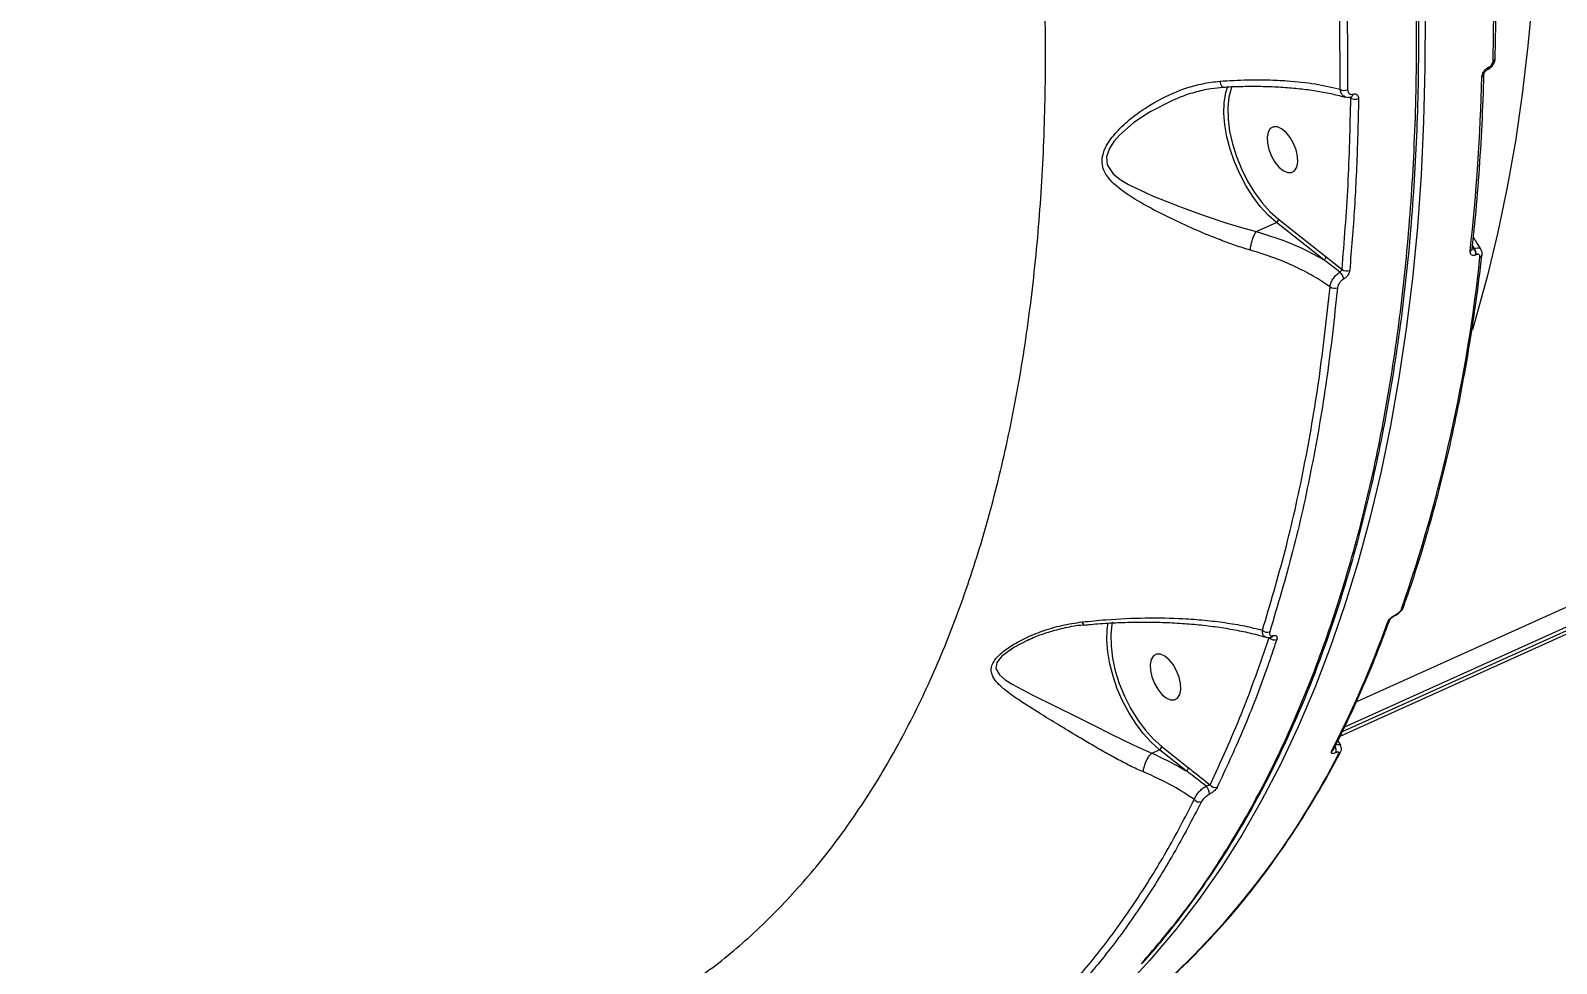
# Model space of a CAD drawing. Header units: millimetres. Extents: x -8422 to 28150, y -6982 to 5510.
# Drawn here: x 20995.6 to 21274.4, y 747.6 to 917.9 of the extents above; entities that cross this region are included whole.
import ezdxf

# ---------------------------------------------------------------- set-up
doc = ezdxf.new("R2010")
doc.units = ezdxf.units.MM
for name, color, linetype in [('DIKOM_ОБЪЕКТ', 7, 'Continuous'), ('DIKOM_РАЗМЕР_ЗОНА', 7, 'Continuous'), ('DIKOM_РАЗМЕР_ОБЪЕКТА', 7, 'Continuous')]:
    doc.layers.add(name, color=color, linetype=linetype)
doc.styles.add('style1', font='arial.ttf', dxfattribs={"width": 0.8})
doc.dimstyles.new('1-50', dxfattribs={"dimtxt": 300, "dimasz": 200, "dimexe": 100, "dimexo": 0, "dimgap": 100, "dimtad": 1, "dimdec": 0, "dimtxsty": 'style1', "dimcen": 0, "dimclrd": 7, "dimclre": 7, "dimadec": 1, "dimazin": 2, "dimtfac": 1, "dimtdec": 0, "dimtmove": 1, "dimatfit": 3, "dimfxl": 0, "dimlwd": 25, "dimlwe": 18, "dimarcsym": 0})

# ---------------------------------------------------------------- blocks, each defined once
blk = doc.blocks.new('*D15')
at = {"layer": 'Defpoints', "color": 0, "transparency": 16777216}
for p in [(19380.28, 3651.45), (27070.13, 3651.45), (15204.41, -3115.19)]:
    blk.add_point(p, dxfattribs=at)
at = {"layer": 'DIKOM_РАЗМЕР_ОБЪЕКТА', "color": 7, "lineweight": 18, "transparency": 16777216}
for p, q in [((19380.28, 3651.45), (27170.13, 3651.45)), ((15204.41, -3115.19), (27170.13, -3115.19))]:
    blk.add_line(p, q, dxfattribs=at)
at = {"layer": 'DIKOM_РАЗМЕР_ОБЪЕКТА', "color": 7, "lineweight": 25, "transparency": 16777216}
blk.add_line((27070.13, -2915.19), (27070.13, 3451.45), dxfattribs=at)
at = {"layer": 'DIKOM_РАЗМЕР_ОБЪЕКТА', "color": 7, "transparency": 16777216}
for points in [[(27036.8, 3451.45), (27103.47, 3451.45), (27070.13, 3651.45)], [(27036.8, -2915.19), (27103.47, -2915.19), (27070.13, -3115.19)]]:
    blk.add_solid(points, dxfattribs=at)
at = {"layer": 'DIKOM_РАЗМЕР_ОБЪЕКТА', "color": 0, "transparency": 16777216, "insert": (26816.96, -135.25), "char_height": 300, "attachment_point": 5, "rotation": 90, "style": 'style1'}
blk.add_mtext('6750', dxfattribs=at)
blk = doc.blocks.new('*D16')
at = {"layer": 'Defpoints', "color": 0, "transparency": 16777216}
for p in [(12490, 1387.95), (23986.61, 1004.03), (12490, -5796.5)]:
    blk.add_point(p, dxfattribs=at)
at = {"layer": 'DIKOM_РАЗМЕР_ОБЪЕКТА', "color": 7, "lineweight": 18, "transparency": 16777216}
for p, q in [((12490, 1387.95), (12490, -5896.5)), ((23986.61, 1004.03), (23986.61, -5896.5))]:
    blk.add_line(p, q, dxfattribs=at)
at = {"layer": 'DIKOM_РАЗМЕР_ОБЪЕКТА', "color": 7, "lineweight": 25, "transparency": 16777216}
blk.add_line((23786.61, -5796.5), (12690, -5796.5), dxfattribs=at)
at = {"layer": 'DIKOM_РАЗМЕР_ОБЪЕКТА', "color": 7, "transparency": 16777216}
for points in [[(12690, -5763.17), (12690, -5829.83), (12490, -5796.5)], [(23786.61, -5763.17), (23786.61, -5829.83), (23986.61, -5796.5)]]:
    blk.add_solid(points, dxfattribs=at)
at = {"layer": 'DIKOM_РАЗМЕР_ОБЪЕКТА', "color": 0, "transparency": 16777216, "insert": (18238.3, -5543.33), "char_height": 300, "attachment_point": 5, "style": 'style1'}
blk.add_mtext('11500', dxfattribs=at)
blk = doc.blocks.new('*D14')
at = {"layer": 'Defpoints', "color": 0, "transparency": 16777216}
for p in [(20684.73, 5148.63), (28049.7, 5148.63), (14575.76, -5055.5)]:
    blk.add_point(p, dxfattribs=at)
at = {"layer": 'DIKOM_РАЗМЕР_ЗОНА', "color": 7, "lineweight": 18, "transparency": 16777216}
for p, q in [((20684.73, 5148.63), (28149.7, 5148.63)), ((14575.76, -5055.5), (28149.7, -5055.5))]:
    blk.add_line(p, q, dxfattribs=at)
at = {"layer": 'DIKOM_РАЗМЕР_ЗОНА', "color": 7, "lineweight": 25, "transparency": 16777216}
blk.add_line((28049.7, -4855.5), (28049.7, 4948.63), dxfattribs=at)
at = {"layer": 'DIKOM_РАЗМЕР_ЗОНА', "color": 7, "transparency": 16777216}
for points in [[(28016.36, 4948.63), (28083.03, 4948.63), (28049.7, 5148.63)], [(28016.36, -4855.5), (28083.03, -4855.5), (28049.7, -5055.5)]]:
    blk.add_solid(points, dxfattribs=at)
at = {"layer": 'DIKOM_РАЗМЕР_ЗОНА', "color": 0, "transparency": 16777216, "insert": (27796.52, -63.59), "char_height": 300, "attachment_point": 5, "rotation": 90, "style": 'style1'}
blk.add_mtext('10200', dxfattribs=at)
blk = doc.blocks.new('*D13')
at = {"layer": 'Defpoints', "color": 0, "transparency": 16777216}
for p in [(10490, 1785.06), (25983.09, 460.53), (10490, -6882.5)]:
    blk.add_point(p, dxfattribs=at)
at = {"layer": 'DIKOM_РАЗМЕР_ЗОНА', "color": 7, "lineweight": 18, "transparency": 16777216}
for p, q in [((10490, 1785.06), (10490, -6982.5)), ((25983.09, 460.53), (25983.09, -6982.5))]:
    blk.add_line(p, q, dxfattribs=at)
at = {"layer": 'DIKOM_РАЗМЕР_ЗОНА', "color": 7, "lineweight": 25, "transparency": 16777216}
blk.add_line((25783.09, -6882.5), (10690, -6882.5), dxfattribs=at)
at = {"layer": 'DIKOM_РАЗМЕР_ЗОНА', "color": 7, "transparency": 16777216}
for points in [[(10690, -6849.17), (10690, -6915.83), (10490, -6882.5)], [(25783.09, -6849.17), (25783.09, -6915.83), (25983.09, -6882.5)]]:
    blk.add_solid(points, dxfattribs=at)
at = {"layer": 'DIKOM_РАЗМЕР_ЗОНА', "color": 0, "transparency": 16777216, "insert": (18236.55, -6629.33), "char_height": 300, "attachment_point": 5, "style": 'style1'}
blk.add_mtext('15500', dxfattribs=at)

msp = doc.modelspace()

# ---------------------------------------------------------------- linework, layer by layer
at = {"layer": 'DIKOM_ОБЪЕКТ', "color": 7, "linetype": 'Continuous', "lineweight": 15}
for p, q in [((21261.77, 910.76), (21261.82, 910.78)), ((21261.99, 911.2), (21262.03, 911.22)), ((21214.02, 906.61), (21214.38, 907.75)), ((21204.19, 905.08), (21204.02, 905)), ((21236.84, 905.58), (21236.42, 905.72)), ((21237.83, 795.34), (21478.19, 903.66)), ((21219.56, 881.22), (21223.24, 882.88)), ((21231.92, 876.04), (21223.24, 882.88)), ((21223.65, 883.45), (21232.33, 876.62)), ((21259.06, 878.42), (21259.34, 878.06)), ((21259.4, 878.09), (21259.09, 878.65)), ((21232.33, 876.62), (21235.23, 874.3)), ((21259.34, 878.06), (21259.4, 878.09)), ((21259.75, 876.98), (21259.69, 876.95)), ((21234.89, 789.09), (21290.63, 814.21)), ((21235.3, 789.9), (21290.82, 814.92)), ((21290.71, 815.53), (21235.69, 790.73)), ((21245.05, 811.29), (21245.11, 811.32)), ((21244.88, 811.08), (21244.94, 811.11)), ((21177.98, 806.71), (21177.83, 806.63)), ((21221.93, 807.07), (21221.99, 807.1)), ((21200.48, 785.98), (21201.87, 786.6)), ((21206.77, 782.74), (21201.87, 786.6)), ((21202.28, 787.18), (21207.18, 783.31)), ((21233.67, 786.65), (21233.67, 786.65)), ((21235.01, 787.46), (21234.48, 788.27)), ((21200.47, 785.97), (21200.48, 785.98)), ((21234.13, 786.07), (21234.08, 786.05))]:
    msp.add_line(p, q, dxfattribs=at)
at = {"layer": 'DIKOM_ОБЪЕКТ', "color": 7, "linetype": 'Continuous', "lineweight": 15, "flags": 128}
for points in [[(21262.84, 912.39), (21262.95, 921.42), (21262.89, 930.57), (21262.65, 939.84), (21262.23, 949.23), (21261.62, 958.73), (21260.84, 968.33), (21259.88, 978.02), (21258.74, 987.8)], [(21270, 924.1), (21269.18, 915.11), (21268.14, 906.3), (21266.89, 897.7), (21265.41, 889.3), (21263.72, 881.12), (21261.82, 873.17), (21259.7, 865.44), (21259.04, 863.24)], [(21250.4, 921.23), (21250.38, 911.18), (21250.14, 901.28), (21249.67, 891.54), (21248.99, 881.99), (21248.09, 872.62), (21246.96, 863.45), (21245.62, 854.47), (21244.06, 845.71), (21242.29, 837.15), (21240.3, 828.83), (21238.1, 820.73), (21235.68, 812.87), (21233.06, 805.25), (21230.24, 797.88), (21227.2, 790.76), (21223.97, 783.91), (21220.54, 777.33), (21216.91, 771.02), (21213.09, 764.99), (21209.08, 759.24), (21204.88, 753.78), (21200.5, 748.61), (21200.04, 748.09)], [(21223.24, 882.88), (21221.74, 884.22), (21220.29, 885.81), (21218.92, 887.62), (21217.66, 889.61), (21216.53, 891.74), (21215.57, 893.96), (21214.78, 896.22), (21214.19, 898.48), (21213.81, 900.68), (21213.65, 902.79), (21213.72, 904.74), (21214, 906.51), (21214.02, 906.61)], [(21214.9, 907.1), (21214.56, 905.72), (21214.36, 903.83), (21214.41, 901.75), (21214.69, 899.54), (21215.2, 897.25), (21215.94, 894.93), (21216.87, 892.64), (21217.98, 890.43), (21219.25, 888.36), (21220.64, 886.48), (21222.12, 884.83), (21223.65, 883.45)], [(21215.1, 907.67), (21214.99, 907.39), (21214.9, 907.1)], [(21204.02, 905), (21200.18, 903.09), (21197.22, 901.1), (21194.56, 898.78), (21193.55, 897.62), (21192.73, 896.39), (21192.18, 894.84), (21192.3, 893.4), (21193.43, 891.73), (21194.72, 890.69), (21196.21, 889.79), (21200.7, 887.65), (21205.69, 885.7), (21209.86, 884.19), (21214.16, 882.76), (21216.87, 881.94), (21219.56, 881.22), (21219.56, 881.22), (21219.56, 881.22)], [(21222.71, 900.33), (21222.13, 900), (21221.74, 899.36), (21221.55, 898.46), (21221.59, 897.37), (21221.86, 896.18), (21222.33, 895), (21222.96, 893.9), (21223.7, 892.99), (21224.5, 892.33), (21225.29, 891.99), (21226, 891.98), (21226.57, 892.31), (21226.97, 892.95), (21227.15, 893.85), (21227.11, 894.94), (21226.85, 896.12), (21226.38, 897.31), (21225.75, 898.4), (21225, 899.32), (21224.2, 899.97), (21223.42, 900.32), (21222.71, 900.33)], [(21201.87, 786.6), (21200.36, 787.95), (21198.91, 789.55), (21197.53, 791.37), (21196.27, 793.37), (21195.14, 795.5), (21194.17, 797.73), (21193.39, 800), (21192.8, 802.27), (21192.43, 804.48), (21192.28, 806.58), (21192.35, 808.54), (21192.52, 809.75)], [(21193.27, 809.87), (21193.2, 809.52), (21192.99, 807.63), (21193.03, 805.55), (21193.3, 803.33), (21193.81, 801.03), (21194.54, 798.7), (21195.48, 796.4), (21196.59, 794.19), (21197.86, 792.11), (21199.26, 790.22), (21200.74, 788.56), (21202.28, 787.18)], [(21177.83, 806.63), (21175.26, 805.29), (21173.08, 803.66), (21172.19, 802.5), (21172.01, 801.42), (21172.63, 800.26), (21173.66, 799.37), (21174.95, 798.55), (21178.61, 796.62), (21182.82, 794.57), (21186.4, 792.79), (21190.2, 790.88), (21192.78, 789.58), (21195.41, 788.28), (21197.97, 787.06), (21200.47, 785.97), (21200.47, 785.97), (21200.47, 785.97)], [(21201.34, 804.05), (21200.76, 803.72), (21200.36, 803.08), (21200.18, 802.18), (21200.22, 801.09), (21200.49, 799.91), (21200.95, 798.72), (21201.59, 797.63), (21202.33, 796.71), (21203.13, 796.06), (21203.91, 795.71), (21204.62, 795.7), (21205.2, 796.03), (21205.6, 796.67), (21205.78, 797.57), (21205.74, 798.66), (21205.47, 799.85), (21205, 801.03), (21204.37, 802.13), (21203.63, 803.04), (21202.83, 803.7), (21202.05, 804.04), (21201.34, 804.05)]]:
    msp.add_lwpolyline(points, dxfattribs=at)
at = {"layer": 'DIKOM_ОБЪЕКТ', "color": 7, "linetype": 'Continuous', "lineweight": 15}
for centre, radius, start, end in [((21262.67, 912.92), 0.55, 287.8887, 351.3459), ((20862.92, 920.16), 398, 353.8652, 358.4595), ((21260.62, 909.98), 0.547, 287.7096, 351.5174), ((21261.53, 911.15), 0.459, 301.412, 6.8433), ((21261.57, 911.17), 0.461, 301.9693, 6.7925), ((21235.65, 908.54), 1.56, 240.7425, 292.7813), ((21236.67, 906.31), 0.565, 293.7121, 358.7987), ((21237.64, 906.88), 1.53, 238.3678, 293.0073), ((21222.92, 883.54), 0.731, 295.6022, 353.3078), ((21231.61, 876.7), 0.731, 295.5986, 353.3272), ((20972.03, 907.13), 290.02, 340.915, 353.947), ((21258.46, 878.16), 0.572, 289.2114, 349.5216), ((21258.01, 877.03), 1.68, 357.4607, 37.8541), ((21258.07, 877.05), 1.68, 357.4496, 37.8544), ((21260.23, 877.09), 0.578, 289.5346, 349.0058), ((21233.48, 872.24), 2.07, 8.1151, 48.91), ((21236.09, 875.43), 1.42, 232.9616, 292.2967), ((21233.87, 872.26), 1.43, 234.5392, 292.0206), ((21244.73, 811.38), 0.332, 295.4517, 344.1496), ((21244.79, 811.41), 0.334, 296.6207, 344.0727), ((21245.86, 812.9), 0.644, 292.3551, 339.2383), ((21050.63, 879.67), 205.16, 332.941, 340.088), ((21243.28, 810.39), 0.643, 292.3253, 339.5045), ((21221.59, 809.28), 1.24, 223.7354, 290.4802), ((21222.86, 807.89), 1.24, 221.3234, 290.5333), ((21222.21, 807.62), 0.474, 289.9221, 337.1233), ((21201.55, 787.26), 0.731, 295.5879, 353.3222), ((21233.07, 786.96), 0.676, 293.3311, 332.1787), ((21232.87, 786.45), 1.28, 341.904, 33.987), ((21232.9, 786.47), 1.29, 341.9627, 35.2204), ((21234.36, 786.5), 0.679, 293.3905, 331.7565), ((21101.28, 853.99), 149.74, 313.7243, 332.9447), ((21206.46, 783.4), 0.732, 295.6139, 353.2961), ((21209.02, 778.49), 1.99, 359.2228, 47.076), ((21212.05, 780.88), 1.17, 216.409, 289.7978), ((21209.16, 778.22), 1.16, 218.0958, 289.6946), ((21111, 826.95), 118.94, 294.5725, 318.4699)]:
    msp.add_arc(centre, radius, start, end, dxfattribs=at)
for points, knots in [([(21198.53, 747.48), (21201.31, 750.74), (21206.89, 757.26), (21214.4, 768.44), (21221.28, 780.57), (21227.48, 793.83), (21232.98, 808.19), (21237.73, 823.64), (21241.62, 839.83), (21244.67, 856.7), (21246.9, 874.15), (21248.35, 892.48), (21248.97, 911.64), (21248.75, 931.61), (21247.7, 951.69), (21245.88, 971.78), (21243.36, 991.81), (21240.08, 1012.32), (21236.02, 1033.28), (21231.18, 1054.63), (21225.58, 1076.2), (21219.23, 1097.91), (21212.14, 1119.7), (21204.29, 1141.65), (21195.67, 1163.68), (21186.28, 1185.71), (21176.35, 1207.27), (21165.9, 1228.28), (21155.01, 1248.7), (21143.49, 1268.86), (21131.35, 1288.69), (21118.63, 1308.08), (21106.4, 1325.55), (21098.3, 1336.27), (21094.72, 1341.01)], [0, 0, 0, 0, 0.03105, 0.062272, 0.093518, 0.12474, 0.156869, 0.189024, 0.221153, 0.252375, 0.283621, 0.314844, 0.346973, 0.379128, 0.411257, 0.441355, 0.471474, 0.501572, 0.53248, 0.56341, 0.594318, 0.62554, 0.656786, 0.688008, 0.720137, 0.752293, 0.784422, 0.815644, 0.84689, 0.878112, 0.910241, 0.942397, 0.974526, 1, 1, 1, 1]), ([(21198.78, 747.64), (21200, 749.03), (21202.64, 752.02), (21206.5, 756.95), (21210.4, 762.34), (21214.12, 767.98), (21217.66, 773.85), (21221, 779.94), (21224.16, 786.26), (21227.14, 792.81), (21229.93, 799.58), (21232.54, 806.59), (21234.96, 813.83), (21237.21, 821.3), (21239.27, 829.01), (21241.16, 836.95), (21242.85, 845.12), (21244.36, 853.46), (21245.66, 861.97), (21246.76, 870.61), (21247.66, 879.4), (21248.36, 888.34), (21248.87, 897.43), (21249.18, 906.68), (21249.29, 916.08), (21249.2, 925.64), (21248.91, 935.37), (21248.43, 945.26), (21247.75, 955.3), (21246.87, 965.45), (21245.8, 975.66), (21244.53, 985.92), (21243.08, 996.25), (21241.44, 1006.64), (21239.6, 1017.09), (21237.58, 1027.61), (21235.37, 1038.18), (21232.96, 1048.82), (21230.37, 1059.52), (21227.58, 1070.28), (21224.61, 1081.1), (21221.45, 1091.94), (21218.13, 1102.76), (21214.64, 1113.55), (21210.99, 1124.31), (21207.17, 1135.02), (21203.2, 1145.7), (21199.06, 1156.35), (21194.76, 1166.96), (21190.3, 1177.53), (21185.68, 1188.06), (21180.89, 1198.56), (21175.95, 1209.01), (21170.85, 1219.4), (21165.63, 1229.69), (21160.28, 1239.85), (21154.82, 1249.88), (21149.24, 1259.77), (21143.55, 1269.54), (21137.74, 1279.17), (21131.82, 1288.68), (21125.78, 1298.05), (21119.63, 1307.28), (21113.36, 1316.39), (21106.98, 1325.36), (21100.94, 1333.59), (21097, 1338.75), (21095.25, 1341.03)], [0, 0, 0, 0, 0.013413, 0.028975, 0.044584, 0.06014, 0.07562, 0.091044, 0.106428, 0.121791, 0.137148, 0.152515, 0.167906, 0.183338, 0.198828, 0.214393, 0.230027, 0.245639, 0.261158, 0.276612, 0.292018, 0.307394, 0.322757, 0.338125, 0.353509, 0.368927, 0.384396, 0.399934, 0.415554, 0.431174, 0.446686, 0.462149, 0.477574, 0.492974, 0.508362, 0.52375, 0.539148, 0.554568, 0.57002, 0.585519, 0.601075, 0.616652, 0.632182, 0.647658, 0.663093, 0.678501, 0.693892, 0.70928, 0.724675, 0.740088, 0.75553, 0.771014, 0.786552, 0.802132, 0.817683, 0.833173, 0.84862, 0.864035, 0.87943, 0.894819, 0.910213, 0.92562, 0.941053, 0.956525, 0.972046, 0.987622, 1, 1, 1, 1]), ([(21111.74, 740.96), (21114.8, 743), (21120.92, 747.07), (21129.42, 754.48), (21137.45, 762.91), (21144.93, 772.46), (21151.82, 783.09), (21157.98, 794.59), (21163.39, 806.89), (21168.07, 819.91), (21172.09, 833.87), (21175.42, 848.75), (21178.02, 864.53), (21179.83, 880.87), (21180.88, 897.68), (21181.18, 914.91), (21180.74, 932.82), (21179.53, 951.37), (21177.53, 970.52), (21174.8, 989.87), (21171.34, 1009.32), (21167.21, 1028.83), (21162.34, 1048.68), (21156.7, 1068.83), (21150.31, 1089.22), (21143.3, 1109.4), (21135.7, 1129.33), (21127.57, 1148.93), (21118.77, 1168.51), (21109.31, 1188.01), (21099.2, 1207.34), (21089.4, 1224.78), (21080.09, 1240.4), (21074.24, 1249.59), (21071.31, 1254.19)], [0, 0, 0, 0, 0.031178, 0.062381, 0.093559, 0.125644, 0.157755, 0.18984, 0.22102, 0.252224, 0.283405, 0.31549, 0.347601, 0.379686, 0.410889, 0.442116, 0.473319, 0.505426, 0.537559, 0.569665, 0.60092, 0.632198, 0.663452, 0.69561, 0.727794, 0.759952, 0.791284, 0.822641, 0.853973, 0.886209, 0.918471, 0.950707, 0.975331, 1, 1, 1, 1]), ([(21234.89, 907.18), (21234.87, 912.85), (21234.85, 924.19), (21234.01, 941.78), (21232.57, 959.77), (21230.84, 975.17), (21229.52, 984.57), (21229.07, 987.77)], [0, 0, 0, 0, 0.220311, 0.440621, 0.663083, 0.885545, 1, 1, 1, 1]), ([(21230.42, 987.87), (21230.87, 984.67), (21232.19, 975.31), (21233.91, 959.99), (21235.36, 942.01), (21236.21, 924.32), (21236.24, 912.84), (21236.25, 907.11)], [0, 0, 0, 0, 0.114454, 0.334765, 0.555076, 0.777538, 1, 1, 1, 1]), ([(21263.21, 912.83), (21263.24, 914.48), (21263.34, 919.26), (21263.35, 927.28), (21263.17, 936.94), (21262.78, 946.72), (21262.21, 956.63), (21261.43, 966.64), (21260.48, 976.59), (21259.66, 983.8), (21259.19, 987.63), (21259.11, 988.21)], [0, 0, 0, 0, 0.06885, 0.199675, 0.3305, 0.46132, 0.592137, 0.722951, 0.853762, 0.977684, 1, 1, 1, 1]), ([(21261.82, 910.78), (21261.82, 910.78), (21262.03, 910.84), (21262.41, 911.14), (21262.9, 911.7), (21263.18, 912.32), (21263.18, 912.7), (21263.18, 912.83)], [0, 0, 0, 0, 0.000196, 0.256912, 0.543644, 0.84692, 1, 1, 1, 1]), ([(21262.03, 911.22), (21262.09, 911.25), (21262.24, 911.33), (21262.46, 911.53), (21262.66, 911.8), (21262.8, 912.11), (21262.83, 912.3), (21262.84, 912.39)], [0, 0, 0, 0, 0.142307, 0.357079, 0.571564, 0.785715, 1, 1, 1, 1]), ([(21212.89, 908.67), (21214.59, 908.77), (21217.6, 908.94), (21221.7, 908.92), (21225.91, 908.72), (21230.49, 908.23), (21233.41, 907.53), (21234.89, 907.18)], [0, 0, 0, 0, 0.202263, 0.356405, 0.511993, 0.753249, 1, 1, 1, 1]), ([(21259.02, 878.06), (21259.19, 879.6), (21259.66, 884.09), (21260.28, 891.63), (21260.85, 900.69), (21261.06, 906.84), (21261.16, 909.9)], [0, 0, 0, 0, 0.149901, 0.434732, 0.719563, 1, 1, 1, 1]), ([(21260.79, 909.46), (21260.8, 909.6), (21260.84, 909.88), (21261.05, 910.34), (21261.35, 910.75), (21261.68, 911.05), (21261.9, 911.16), (21261.99, 911.2)], [0, 0, 0, 0, 0.215033, 0.429973, 0.644706, 0.859243, 1, 1, 1, 1]), ([(21261.16, 909.9), (21261.16, 909.9), (21261.16, 909.91), (21261.17, 910.01), (21261.22, 910.15), (21261.31, 910.32), (21261.44, 910.5), (21261.59, 910.64), (21261.71, 910.73), (21261.75, 910.75), (21261.77, 910.75)], [0, 0, 0, 0, 0.02697, 0.170891, 0.306181, 0.451954, 0.613083, 0.77416, 0.913007, 1, 1, 1, 1]), ([(21218.49, 877.81), (21217.58, 878.09), (21215.76, 878.64), (21212.46, 879.86), (21208.67, 881.42), (21204.14, 883.5), (21199.53, 885.8), (21196.03, 887.93), (21193.8, 889.66), (21192.41, 891.07), (21191.44, 892.7), (21191.31, 894.65), (21192.02, 896.8), (21193.75, 899.21), (21196.3, 901.66), (21199.83, 904.22), (21204.29, 906.61), (21208.93, 908.17), (21211.85, 908.54), (21212.89, 908.67)], [0, 0, 0, 0, 0.044776, 0.089583, 0.160959, 0.232451, 0.323854, 0.415211, 0.450599, 0.485929, 0.532941, 0.566423, 0.599801, 0.653091, 0.710811, 0.768669, 0.859287, 0.949792, 1, 1, 1, 1]), ([(21204.17, 905.12), (21204.55, 905.3), (21205.91, 905.93), (21208.29, 906.69), (21211.03, 907.35), (21212.78, 907.5), (21213.53, 907.56)], [0, 0, 0, 0, 0.130083, 0.454854, 0.76588, 1, 1, 1, 1]), ([(21212.89, 908.67), (21212.89, 908.64), (21212.96, 908.4), (21213.1, 908), (21213.32, 907.64), (21213.47, 907.62), (21213.53, 907.62)], [0, 0, 0, 0, 0.037356, 0.374654, 0.724454, 1, 1, 1, 1]), ([(21213.53, 907.57), (21213.74, 907.59), (21215.1, 907.68), (21217.56, 907.74), (21220.88, 907.74), (21224.1, 907.6), (21227.19, 907.35), (21230.13, 906.98), (21232.85, 906.48), (21234.74, 906.06), (21235.63, 905.78), (21235.78, 905.73)], [0, 0, 0, 0, 0.023704, 0.155893, 0.289692, 0.424956, 0.561388, 0.698553, 0.835854, 0.972508, 1, 1, 1, 1]), ([(21235.82, 905.82), (21235.69, 905.87), (21235.36, 905.99), (21235.02, 906.46), (21234.93, 906.94), (21234.89, 907.18)], [0, 0, 0, 0, 0.254933, 0.629167, 1, 1, 1, 1]), ([(21236.25, 907.11), (21236.27, 906.96), (21236.29, 906.68), (21236.5, 906.39), (21236.81, 906.24), (21237.08, 906.25), (21237.22, 906.29), (21237.24, 906.3)], [0, 0, 0, 0, 0.248673, 0.497511, 0.738919, 0.970319, 1, 1, 1, 1]), ([(21237.24, 906.3), (21237.38, 906.32), (21237.66, 906.37), (21237.99, 906.2), (21238.2, 905.91), (21238.22, 905.62), (21238.23, 905.48)], [0, 0, 0, 0, 0.259225, 0.502177, 0.751127, 1, 1, 1, 1]), ([(21235.23, 874.3), (21235.64, 879.39), (21236.47, 889.59), (21236.71, 900.25), (21236.84, 905.58)], [0, 0, 0, 0, 0.49945, 1, 1, 1, 1]), ([(21235.87, 905.8), (21236.04, 905.75), (21236.38, 905.66), (21236.72, 905.76), (21236.9, 905.81)], [0, 0, 0, 0, 0.485774, 1, 1, 1, 1]), ([(21238.23, 905.48), (21238.23, 904.93), (21238.18, 902.2), (21238.01, 895.53), (21237.57, 885.55), (21236.94, 877.93), (21236.63, 874.12)], [0, 0, 0, 0, 0.050769, 0.253855, 0.626699, 1, 1, 1, 1]), ([(21236.84, 905.58), (21236.85, 905.62), (21236.88, 905.7), (21236.88, 905.78), (21236.83, 905.8), (21236.81, 905.8)], [0, 0, 0, 0, 0.385444, 0.752749, 1, 1, 1, 1]), ([(21236.89, 905.79), (21236.9, 905.79), (21236.91, 905.79), (21236.91, 905.79), (21236.91, 905.79)], [0, 0, 0, 0, 0.902055, 1, 1, 1, 1]), ([(21218.49, 877.81), (21218.49, 877.85), (21218.5, 878.01), (21218.54, 878.43), (21218.68, 879.12), (21218.92, 879.94), (21219.23, 880.69), (21219.45, 881.04), (21219.56, 881.22)], [0, 0, 0, 0, 0.035036, 0.155251, 0.366437, 0.577627, 0.788819, 1, 1, 1, 1]), ([(21219.56, 881.22), (21219.56, 881.22), (21219.56, 881.22), (21219.56, 881.22), (21219.56, 881.22)], [0, 0, 0, 0, 0.673718, 1, 1, 1, 1]), ([(21219.56, 881.22), (21221.07, 880.75), (21224.1, 879.81), (21228.25, 878.06), (21230.73, 876.7), (21231.92, 876.04)], [0, 0, 0, 0, 0.337209, 0.679131, 1, 1, 1, 1]), ([(21260.61, 878), (21260.26, 878.52), (21259.76, 879.24), (21259.36, 879.99), (21259.24, 880.21)], [0, 0, 0, 0, 0.708976, 1, 1, 1, 1]), ([(21259.4, 878.09), (21259.49, 878.12), (21259.76, 878.22), (21260.15, 878.25), (21260.46, 878.17), (21260.54, 878.02), (21260.56, 877.97)], [0, 0, 0, 0, 0.171997, 0.495363, 0.832814, 1, 1, 1, 1]), ([(21233.05, 871.1), (21233.01, 871.12), (21232.04, 871.81), (21230.02, 873.1), (21226.62, 874.87), (21222.79, 876.5), (21219.93, 877.37), (21218.49, 877.81)], [0, 0, 0, 0, 0.008901, 0.241785, 0.477281, 0.736827, 1, 1, 1, 1]), ([(21234.83, 873.8), (21234, 874.45), (21233.04, 875.2), (21232.06, 875.94), (21231.92, 876.04)], [0, 0, 0, 0, 0.864961, 1, 1, 1, 1]), ([(21246.46, 812.67), (21246.9, 813.93), (21248.18, 817.58), (21250.16, 823.8), (21252.32, 831.38), (21254.3, 839.17), (21256.08, 847.16), (21257.67, 855.35), (21259.07, 863.73), (21260.09, 870.96), (21260.62, 875.42), (21260.8, 876.98)], [0, 0, 0, 0, 0.06529, 0.1893, 0.313318, 0.437341, 0.561368, 0.685399, 0.80943, 0.933461, 1, 1, 1, 1]), ([(21259.69, 876.95), (21259.62, 876.92), (21259.42, 876.84), (21259.11, 876.82), (21258.82, 876.95), (21258.65, 877.22), (21258.65, 877.49), (21258.65, 877.62)], [0, 0, 0, 0, 0.108293, 0.320428, 0.543057, 0.771565, 1, 1, 1, 1]), ([(21259.02, 878.05), (21259.02, 878.04), (21259.02, 878.03), (21259.03, 878.06), (21259.03, 878.07)], [0, 0, 0, 0, 0.51874, 1, 1, 1, 1]), ([(21259.06, 878.1), (21259.08, 878.08), (21259.13, 878.04), (21259.21, 878.03), (21259.28, 878.04), (21259.31, 878.05), (21259.34, 878.06)], [0, 0, 0, 0, 0.277778, 0.647311, 0.762931, 1, 1, 1, 1]), ([(21260.43, 876.54), (21260.43, 876.63), (21260.43, 876.81), (21260.32, 876.98), (21260.13, 877.07), (21259.93, 877.05), (21259.8, 877), (21259.75, 876.98)], [0, 0, 0, 0, 0.228826, 0.457829, 0.678489, 0.888331, 1, 1, 1, 1]), ([(21260.79, 876.98), (21260.8, 877.04), (21260.84, 877.29), (21260.78, 877.65), (21260.62, 877.89), (21260.57, 877.98)], [0, 0, 0, 0, 0.17577, 0.708439, 1, 1, 1, 1]), ([(21233.05, 871.1), (21233.05, 871.14), (21233.07, 871.41), (21233.23, 871.94), (21233.63, 872.67), (21234.19, 873.34), (21234.62, 873.64), (21234.83, 873.8)], [0, 0, 0, 0, 0.047981, 0.286167, 0.524286, 0.762099, 1, 1, 1, 1]), ([(21234.83, 873.8), (21234.88, 873.83), (21234.97, 873.88), (21235.09, 874.01), (21235.18, 874.14), (21235.22, 874.24), (21235.23, 874.29), (21235.23, 874.3)], [0, 0, 0, 0, 0.236915, 0.474437, 0.712587, 0.95106, 1, 1, 1, 1]), ([(21236.63, 874.12), (21236.63, 874.09), (21236.61, 873.93), (21236.51, 873.62), (21236.26, 873.19), (21235.92, 872.8), (21235.65, 872.62), (21235.52, 872.53)], [0, 0, 0, 0, 0.048923, 0.287084, 0.52494, 0.762525, 1, 1, 1, 1]), ([(21220.69, 808.42), (21222.11, 813.2), (21224.97, 822.74), (21228.38, 838.1), (21231.18, 854.14), (21232.42, 865.45), (21233.05, 871.1)], [0, 0, 0, 0, 0.248595, 0.49719, 0.748595, 1, 1, 1, 1]), ([(21234.41, 870.94), (21233.79, 865.33), (21232.56, 854.13), (21229.77, 838.1), (21226.36, 822.64), (21223.47, 812.96), (21222.02, 808.12)], [0, 0, 0, 0, 0.248595, 0.49719, 0.748595, 1, 1, 1, 1]), ([(21235.52, 872.53), (21235.39, 872.44), (21235.12, 872.26), (21234.78, 871.87), (21234.53, 871.44), (21234.43, 871.12), (21234.41, 870.97), (21234.41, 870.94)], [0, 0, 0, 0, 0.237695, 0.475486, 0.71373, 0.952006, 1, 1, 1, 1]), ([(21243.53, 809.79), (21243.57, 809.88), (21243.65, 810.08), (21243.91, 810.43), (21244.26, 810.78), (21244.66, 811.09), (21244.92, 811.22), (21245.05, 811.29)], [0, 0, 0, 0, 0.174174, 0.389582, 0.595805, 0.797884, 1, 1, 1, 1]), ([(21244.94, 811.12), (21244.97, 811.13), (21245.21, 811.23), (21245.63, 811.52), (21246.12, 812.03), (21246.41, 812.42), (21246.45, 812.66), (21246.45, 812.67)], [0, 0, 0, 0, 0.055625, 0.346962, 0.649236, 0.980002, 1, 1, 1, 1]), ([(21245.11, 811.32), (21245.2, 811.36), (21245.37, 811.45), (21245.63, 811.66), (21245.86, 811.89), (21246.02, 812.11), (21246.08, 812.24), (21246.1, 812.3)], [0, 0, 0, 0, 0.203972, 0.407992, 0.613541, 0.826547, 1, 1, 1, 1]), ([(21198.97, 782.54), (21198.87, 782.58), (21197.98, 782.96), (21196.24, 783.78), (21193.68, 785.12), (21191.07, 786.59), (21188.02, 788.37), (21184.66, 790.38), (21180.83, 792.74), (21177.03, 795.09), (21174.23, 797.03), (21172.49, 798.52), (21171.52, 799.67), (21171.01, 800.91), (21171.29, 802.31), (21172.44, 803.87), (21174.56, 805.51), (21177.37, 807.04), (21180.56, 808.34), (21184.03, 809.37), (21186.51, 809.74), (21187.75, 809.93)], [0, 0, 0, 0, 0.00563, 0.050812, 0.096013, 0.143869, 0.191764, 0.263313, 0.334976, 0.42709, 0.519181, 0.559018, 0.598782, 0.643818, 0.679926, 0.716069, 0.769121, 0.82372, 0.878453, 0.939228, 1, 1, 1, 1]), ([(21177.83, 806.63), (21178.27, 806.82), (21179.48, 807.37), (21181.77, 808.17), (21184.68, 808.91), (21186.87, 809.34), (21188.02, 809.4), (21188.11, 809.41)], [0, 0, 0, 0, 0.135373, 0.380898, 0.680848, 0.975728, 1, 1, 1, 1]), ([(21187.75, 809.93), (21189.2, 810.07), (21193.14, 810.47), (21199.39, 810.73), (21205.36, 810.62), (21210.15, 810.27), (21213.91, 809.82), (21217.47, 809.22), (21219.61, 808.69), (21220.69, 808.42)], [0, 0, 0, 0, 0.112802, 0.307377, 0.506234, 0.628029, 0.749829, 0.874913, 1, 1, 1, 1]), ([(21187.75, 809.93), (21187.76, 809.9), (21187.83, 809.69), (21187.97, 809.43), (21188.08, 809.41), (21188.12, 809.4)], [0, 0, 0, 0, 0.085812, 0.593357, 1, 1, 1, 1]), ([(21188.13, 809.37), (21188.51, 809.41), (21190.12, 809.58), (21192.94, 809.76), (21196.58, 809.9), (21200.21, 809.92), (21203.82, 809.82), (21207.36, 809.59), (21210.8, 809.25), (21214.11, 808.78), (21217.24, 808.19), (21219.67, 807.64), (21220.95, 807.24), (21221.34, 807.12)], [0, 0, 0, 0, 0.029505, 0.123377, 0.219696, 0.318567, 0.419939, 0.523572, 0.629016, 0.735711, 0.843767, 0.951768, 1, 1, 1, 1]), ([(21233.67, 786.64), (21234.23, 787.75), (21235.85, 790.97), (21238.41, 796.47), (21241.27, 803.19), (21243.01, 807.84), (21243.88, 810.16)], [0, 0, 0, 0, 0.149904, 0.434473, 0.719073, 1, 1, 1, 1]), ([(21243.89, 810.16), (21243.89, 810.17), (21243.9, 810.19), (21243.95, 810.3), (21244.07, 810.46), (21244.26, 810.66), (21244.49, 810.86), (21244.7, 811), (21244.84, 811.07), (21244.88, 811.09), (21244.88, 811.09)], [0, 0, 0, 0, 0.097709, 0.216496, 0.364878, 0.535356, 0.71481, 0.866948, 0.995476, 1, 1, 1, 1]), ([(21211.11, 780.19), (21213.08, 784.44), (21217.04, 792.96), (21220.3, 802.37), (21221.93, 807.07)], [0, 0, 0, 0, 0.499272, 1, 1, 1, 1]), ([(21223.29, 806.73), (21223.15, 806.31), (21222.46, 804.2), (21220.46, 798.47), (21217.1, 789.75), (21213.99, 783.11), (21212.44, 779.78)], [0, 0, 0, 0, 0.044143, 0.220721, 0.610016, 1, 1, 1, 1]), ([(21221.35, 807.16), (21221.27, 807.19), (21221.01, 807.25), (21220.75, 807.63), (21220.66, 808.08), (21220.68, 808.37), (21220.69, 808.42)], [0, 0, 0, 0, 0.172785, 0.536582, 0.924743, 1, 1, 1, 1]), ([(21221.39, 807.13), (21221.55, 807.1), (21221.88, 807.04), (21222.2, 807.13), (21222.37, 807.18)], [0, 0, 0, 0, 0.482214, 1, 1, 1, 1]), ([(21222.02, 808.12), (21221.99, 807.96), (21221.93, 807.69), (21222.07, 807.45), (21222.3, 807.36), (21222.53, 807.41), (21222.65, 807.43)], [0, 0, 0, 0, 0.329224, 0.579785, 0.788604, 1, 1, 1, 1]), ([(21222.37, 807.17), (21222.37, 807.17), (21222.39, 807.18), (21222.39, 807.18), (21222.39, 807.18)], [0, 0, 0, 0, 0.179292, 1, 1, 1, 1]), ([(21222.65, 807.43), (21222.77, 807.46), (21223.01, 807.51), (21223.25, 807.41), (21223.38, 807.17), (21223.35, 806.91), (21223.3, 806.75), (21223.29, 806.73)], [0, 0, 0, 0, 0.214778, 0.425928, 0.681711, 0.964151, 1, 1, 1, 1]), ([(21204.97, 745.91), (21205.76, 746.66), (21208.06, 748.85), (21211.74, 752.67), (21215.96, 757.46), (21220.02, 762.52), (21223.9, 767.84), (21227.62, 773.41), (21231.11, 779.14), (21233.52, 783.45), (21234.75, 785.8), (21234.96, 786.18)], [0, 0, 0, 0, 0.068854, 0.199271, 0.329717, 0.4602, 0.590722, 0.721279, 0.851868, 0.975646, 1, 1, 1, 1]), ([(21234.08, 786.05), (21234, 786.02), (21233.79, 785.93), (21233.51, 785.88), (21233.31, 785.93), (21233.23, 786.08), (21233.3, 786.25), (21233.34, 786.34)], [0, 0, 0, 0, 0.140782, 0.35529, 0.570026, 0.784961, 1, 1, 1, 1]), ([(21233.83, 787.4), (21233.95, 787.44), (21234.24, 787.55), (21234.62, 787.59), (21234.88, 787.54), (21234.91, 787.43), (21234.92, 787.4)], [0, 0, 0, 0, 0.216355, 0.542904, 0.868725, 1, 1, 1, 1]), ([(21234.63, 785.88), (21234.65, 785.94), (21234.7, 786.05), (21234.65, 786.15), (21234.51, 786.19), (21234.33, 786.15), (21234.18, 786.09), (21234.13, 786.07)], [0, 0, 0, 0, 0.214268, 0.42843, 0.642882, 0.857685, 1, 1, 1, 1]), ([(21234.95, 786.19), (21234.98, 786.24), (21235.09, 786.42), (21235.14, 786.79), (21235.09, 787.18), (21234.96, 787.36), (21234.92, 787.42)], [0, 0, 0, 0, 0.14011, 0.526903, 0.836884, 1, 1, 1, 1]), ([(21198.97, 782.54), (21198.97, 782.57), (21198.97, 782.78), (21199.02, 783.26), (21199.22, 784.01), (21199.56, 784.79), (21200, 785.5), (21200.31, 785.82), (21200.47, 785.97)], [0, 0, 0, 0, 0.031949, 0.204857, 0.403642, 0.60243, 0.801214, 1, 1, 1, 1]), ([(21200.48, 785.98), (21202.39, 785.08), (21204.57, 784.05), (21206.53, 782.88), (21206.77, 782.74)], [0, 0, 0, 0, 0.878579, 1, 1, 1, 1]), ([(21208.25, 777.5), (21206.96, 778.35), (21204.15, 780.21), (21200.79, 781.72), (21198.97, 782.54)], [0, 0, 0, 0, 0.45745, 1, 1, 1, 1]), ([(21210.38, 779.95), (21209.42, 780.71), (21208.22, 781.64), (21207.01, 782.56), (21206.77, 782.74)], [0, 0, 0, 0, 0.805879, 1, 1, 1, 1]), ([(21207.18, 783.31), (21207.41, 783.13), (21208.72, 782.1), (21210.03, 781.05), (21211.11, 780.19)], [0, 0, 0, 0, 0.175725, 1, 1, 1, 1]), ([(21208.25, 777.5), (21208.27, 777.56), (21208.35, 777.81), (21208.61, 778.31), (21209.11, 778.95), (21209.72, 779.53), (21210.16, 779.81), (21210.38, 779.95)], [0, 0, 0, 0, 0.073516, 0.319823, 0.550774, 0.773409, 1, 1, 1, 1]), ([(21211.01, 778.46), (21210.88, 778.38), (21210.6, 778.22), (21210.19, 777.9), (21209.85, 777.55), (21209.64, 777.29), (21209.57, 777.15), (21209.56, 777.12)], [0, 0, 0, 0, 0.221103, 0.441865, 0.674487, 0.925124, 1, 1, 1, 1]), ([(21210.38, 779.95), (21210.43, 779.97), (21210.48, 779.99), (21210.6, 780.03), (21210.73, 780.08), (21210.91, 780.14), (21211.03, 780.17), (21211.09, 780.19), (21211.11, 780.19)], [0, 0, 0, 0, 0.159923, 0.186484, 0.396427, 0.639945, 0.91733, 1, 1, 1, 1]), ([(21212.44, 779.78), (21212.43, 779.75), (21212.36, 779.62), (21212.16, 779.36), (21211.82, 779.02), (21211.43, 778.7), (21211.15, 778.54), (21211.01, 778.46)], [0, 0, 0, 0, 0.073345, 0.322517, 0.555052, 0.777384, 1, 1, 1, 1]), ([(21185.4, 743.16), (21187.53, 745.66), (21191.78, 750.67), (21197.67, 758.99), (21203.22, 767.85), (21206.57, 774.28), (21208.25, 777.5)], [0, 0, 0, 0, 0.249097, 0.498194, 0.749097, 1, 1, 1, 1]), ([(21209.56, 777.12), (21207.89, 773.92), (21204.55, 767.52), (21199, 758.65), (21193.09, 750.28), (21188.8, 745.23), (21186.66, 742.7)], [0, 0, 0, 0, 0.249097, 0.498194, 0.749097, 1, 1, 1, 1])]:
    msp.add_open_spline(points, degree=3, knots=knots, dxfattribs=at)

# ---------------------------------------------------------------- dimensions: what is measured, and where the dimension line sits
at = {"layer": 'DIKOM_РАЗМЕР_ЗОНА'}
dim = msp.add_linear_dim(base=(28049.7, 5148.63), p1=(14575.76, -5055.5), p2=(20684.73, 5148.63), angle=270, text='10200', dimstyle='1-50', override={"dimscale": 1, "dimtix": 0, "dimtofl": 1, "dimtmove": 1, "dimatfit": 3}, dxfattribs=at)
dim.commit()
dim.dimension.update_dxf_attribs({"geometry": '*D14', "text_midpoint": (28049.7, -63.59), "dimtype": 160})
dim = msp.add_linear_dim(base=(10490, -6882.5), p1=(25983.09, 460.53), p2=(10490, 1785.06), angle=180, text='15500', dimstyle='1-50', dxfattribs=at)
dim.commit()
dim.dimension.update_dxf_attribs({"geometry": '*D13', "text_midpoint": (18236.55, -6882.5), "dimtype": 160})
at = {"layer": 'DIKOM_РАЗМЕР_ОБЪЕКТА'}
dim = msp.add_linear_dim(base=(27070.13, 3651.45), p1=(15204.41, -3115.19), p2=(19380.28, 3651.45), angle=270, text='6750', dimstyle='1-50', override={"dimscale": 1, "dimtix": 0, "dimtofl": 1, "dimtmove": 1, "dimatfit": 3}, dxfattribs=at)
dim.commit()
dim.dimension.update_dxf_attribs({"geometry": '*D15', "text_midpoint": (27070.13, -135.25), "dimtype": 160})
dim = msp.add_linear_dim(base=(12490, -5796.5), p1=(23986.61, 1004.03), p2=(12490, 1387.95), angle=180, text='11500', dimstyle='1-50', dxfattribs=at)
dim.commit()
dim.dimension.update_dxf_attribs({"geometry": '*D16', "text_midpoint": (18238.3, -5796.5), "dimtype": 160})

doc.saveas('drawing.dxf')
